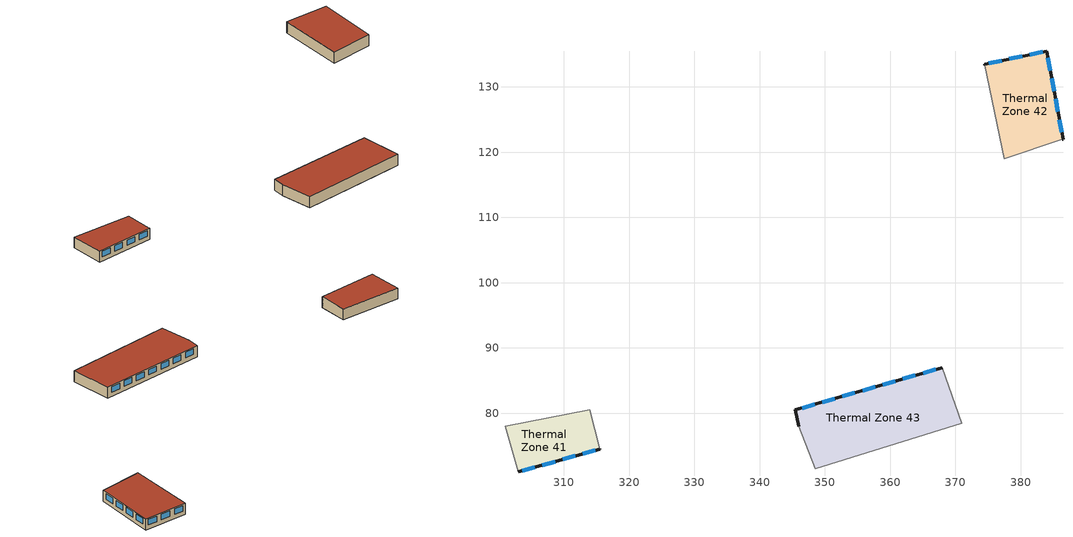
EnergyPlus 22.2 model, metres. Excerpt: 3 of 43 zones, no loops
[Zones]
Thermal Zone 41
 floor adiabatic (Interior Floor): 314,80.5 315.5,74.5 303,71 301,78 z4.88
 wall outside (ASHRAE 189.1-2009 ExtWall Mass ClimateZone 4): 303,71 315.5,74.5 315.48,74.57 z4.88:7.32
 wall adiabatic (Interior Wall): 315.48,74.57 314,80.5 301,78 303,71 z4.88:7.32
 window (ASHRAE 189.1-2009 ExtWindow ClimateZone 4-5): 303.64,71.18 305.56,71.72 / 312.94,73.78 314.86,74.32 / 309.84,72.91 311.76,73.45 / 306.74,72.05 308.66,72.59 z5.79:7.01
 roof outside (ASHRAE 189.1-2009 ExtRoof IEAD ClimateZone 2-5): 303,71 315.5,74.5 315.48,74.57 314,80.5 301,78 z7.32
Thermal Zone 42
 floor adiabatic (Interior Floor): 384,135.5 386.5,122 377.5,119 374.5,133.5 z4.88
 wall outside (ASHRAE 189.1-2009 ExtWall Mass ClimateZone 4): 386.42,121.97 386.5,122 384,135.5 374.5,133.5 374.54,133.32 z4.88:7.32
 wall adiabatic (Interior Wall): 374.54,133.32 377.5,119 386.42,121.97 z4.88:7.32
 window (ASHRAE 189.1-2009 ExtWindow ClimateZone 4-5): 385.14,129.35 384.77,131.32 / 384.55,132.51 384.19,134.48 / 385.73,126.18 385.36,128.15 / 386.31,123.02 385.95,124.99 / 377.08,134.04 375.12,133.63 / 383.38,135.37 381.42,134.96 / 380.23,134.71 378.27,134.29 z5.79:7.01
 roof outside (ASHRAE 189.1-2009 ExtRoof IEAD ClimateZone 2-5): 374.5,133.5 374.54,133.32 377.5,119 386.42,121.97 386.5,122 384,135.5 z7.32
Thermal Zone 43
 floor adiabatic (Interior Floor): 368,87 369.21,77.94 348.53,71.51 346,78 345.5,80.5 z4.88; 346,78 348.53,71.51 348.5,71.5 z4.88; 368,86.97 371,78.5 369.21,77.94 z4.88
 wall outside (ASHRAE 189.1-2009 ExtWall Mass ClimateZone 4): 368,87 345.5,80.5 346,78 z4.88:7.32
 wall adiabatic (Interior Wall): 346,78 348.5,71.5 371,78.5 368,87 z4.88:7.32
 window (ASHRAE 189.1-2009 ExtWindow ClimateZone 4-5): 354.62,83.13 352.7,82.58 / 348.43,81.35 346.51,80.79 / 351.53,82.24 349.6,81.69 / 360.8,84.92 358.88,84.37 / 363.9,85.81 361.97,85.26 / 357.71,84.03 355.79,83.47 / 366.99,86.71 365.07,86.15 z5.79:7.01
 roof outside (ASHRAE 189.1-2009 ExtRoof IEAD ClimateZone 2-5): 345.5,80.5 346,78 348.5,71.5 371,78.5 368,87 z7.32
[Building]
Building 1: North Axis {deg}=-0
[Site:Location]
Paris-Orly.AP: Latitude {deg}=48.7167; Longitude {deg}=2.3844; Time Zone {hr}=1; Elevation {m}=90
[SizingPeriod:DesignDay] Day of Month=21; Day Type=SummerDesignDay; Dry-Bulb Temperature Range Modifier Type=DefaultMultipliers; Barometric Pressure {Pa}=100248; Wind Direction {deg}=110; Rain Indicator=No; Snow Indicator=No; Daylight Saving Time Indicator=No; Solar Model Indicator=ASHRAETau; Begin Environment Reset Mode=FullResetAtBeginEnvironment
Name | Month | Maximum Dry-Bulb Temperature {C} | Daily Dry-Bulb Temperature Range {deltaC} | Humidity Condition Type | Wetbulb or DewPoint at Maximum Dry-Bulb {C} | Wind Speed {m/s} | ASHRAE Clear Sky Optical Depth for Beam Irradiance (taub) | ASHRAE Clear Sky Optical Depth for Diffuse Irradiance (taud) | Enthalpy at Maximum Dry-Bulb {J/kg}
Paris-Orly.AP Ann Clg .4% Condns DB=>MWB | 7 | 31.4 | 10.2 | Wetbulb | 20.2 | 3.6 | 0.419 | 2.249
Paris-Orly.AP Ann Clg .4% Condns DP=>MDB | 7 | 23.8 | 10.2 | Dewpoint | 19 | 3.6 | 0.419 | 2.249
Paris-Orly.AP Ann Clg .4% Condns Enth=>MDB | 7 | 29 | 10.2 | Enthalpy |  | 3.6 | 0.419 | 2.249 | 62300
Paris-Orly.AP Ann Clg .4% Condns WB=>MDB | 7 | 29 | 10.2 | Wetbulb | 21.4 | 3.6 | 0.419 | 2.249
Paris-Orly.AP March 2% Condns WB=>MCDB | 3 | 16 | 8.2 | Wetbulb | 12.5 | 4.1 | 0.392 | 2.231
Paris-Orly.AP March 5% Condns DB=>MCWB | 3 | 15.5 | 11.5 | Wetbulb | 10.8 | 4.1 | 0.392 | 2.231
Paris-Orly.AP May .4% Condns DB=>MCWB | 5 | 28.1 | 9.4 | Wetbulb | 18.9 | 3.8 | 0.417 | 2.222
Paris-Orly.AP May .4% Condns WB=>MCDB | 5 | 26.5 | 9.4 | Wetbulb | 20 | 3.8 | 0.417 | 2.222
Paris-Orly.AP May 2% Condns DB=>MCWB | 5 | 25.7 | 9.4 | Wetbulb | 17.2 | 3.8 | 0.417 | 2.222
Paris-Orly.AP May 2% Condns WB=>MCDB | 5 | 24.1 | 9.4 | Wetbulb | 18.2 | 3.8 | 0.417 | 2.222
Paris-Orly.AP May 5% Condns DB=>MCWB | 5 | 23.5 | 12.9 | Wetbulb | 16.1 | 3.8 | 0.417 | 2.222
Paris-Orly.AP November .4% Condns DB=>MCWB | 11 | 17.5 | 5.7 | Wetbulb | 14.4 | 3.6 | 0.347 | 2.388
Paris-Orly.AP November .4% Condns WB=>MCDB | 11 | 16.5 | 5.7 | Wetbulb | 15.3 | 3.6 | 0.347 | 2.388
Paris-Orly.AP November 2% Condns DB=>MCWB | 11 | 15.5 | 5.7 | Wetbulb | 13.4 | 3.6 | 0.347 | 2.388
Paris-Orly.AP November 2% Condns WB=>MCDB | 11 | 15.2 | 5.7 | Wetbulb | 13.7 | 3.6 | 0.347 | 2.388
Paris-Orly.AP November 5% Condns DB=>MCWB | 11 | 14.1 | 6.6 | Wetbulb | 12.3 | 3.6 | 0.347 | 2.388
Paris-Orly.AP October .4% Condns DB=>MCWB | 10 | 24.6 | 7.8 | Wetbulb | 17.4 | 3.5 | 0.375 | 2.363
Paris-Orly.AP October .4% Condns WB=>MCDB | 10 | 22.4 | 7.8 | Wetbulb | 18.2 | 3.5 | 0.375 | 2.363
Paris-Orly.AP October 2% Condns DB=>MCWB | 10 | 21.5 | 7.8 | Wetbulb | 16.6 | 3.5 | 0.375 | 2.363
Paris-Orly.AP October 2% Condns WB=>MCDB | 10 | 20.5 | 7.8 | Wetbulb | 17 | 3.5 | 0.375 | 2.363
Paris-Orly.AP October 5% Condns DB=>MCWB | 10 | 19.2 | 9.9 | Wetbulb | 15.3 | 3.5 | 0.375 | 2.363
Paris-Orly.AP September .4% Condns DB=>MCWB | 9 | 29.2 | 9.7 | Wetbulb | 19.2 | 3.4 | 0.381 | 2.365
Paris-Orly.AP September .4% Condns WB=>MCDB | 9 | 26.7 | 9.7 | Wetbulb | 20.2 | 3.4 | 0.381 | 2.365
Paris-Orly.AP September 2% Condns DB=>MCWB | 9 | 26.3 | 9.7 | Wetbulb | 17.8 | 3.4 | 0.381 | 2.365
Paris-Orly.AP September 2% Condns WB=>MCDB | 9 | 24 | 9.7 | Wetbulb | 18.8 | 3.4 | 0.381 | 2.365
Paris-Orly.AP September 5% Condns DB=>MCWB | 9 | 23.7 | 12.9 | Wetbulb | 17 | 3.4 | 0.381 | 2.365
[Material] Thermal Absorptance=0.9
Name | Roughness | Thickness {m} | Conductivity {W/m-K} | Density {kg/m3} | Specific Heat {J/kg-K} | Solar Absorptance | Visible Absorptance
1/2IN Gypsum | Smooth | 0.0127 | 0.16 | 784.9 | 830 | 0.4 | 0.4
1IN Stucco | Smooth | 0.0253 | 0.6918 | 1858 | 837 | 0.92 | 0.92
8IN Concrete HW | MediumRough | 0.2033 | 1.7296 | 2243 | 837 | 0.65 | 0.65
F16 Acoustic tile | MediumSmooth | 0.0191 | 0.06 | 368 | 590 | 0.3 | 0.3
G01a 19mm gypsum board | MediumSmooth | 0.019 | 0.16 | 800 | 1090 | 0.4 | 0.4
M11 100mm lightweight concrete | MediumRough | 0.1016 | 0.53 | 1280 | 840 | 0.5 | 0.5
Metal Decking | MediumSmooth | 0.0015 | 45.006 | 7680 | 418.4 | 0.6 | 0.6
Roof Insulation [21] | MediumRough | 0.2105 | 0.049 | 265 | 836.8 | 0.7 | 0.7
Roof Membrane | VeryRough | 0.0095 | 0.16 | 1121.29 | 1460 | 0.7 | 0.7
Wall Insulation [37] | MediumRough | 0.0681 | 0.0432 | 91 | 837 | 0.5 | 0.5
[Material:AirGap]
Name | Thermal Resistance {m2-K/W}
F04 Wall air space resistance | 0.15
F05 Ceiling air space resistance | 0.18
[WindowMaterial:Glazing]
Theoretical Glass [207]: Optical Data Type=SpectralAverage; Thickness {m}=0.003; Solar Transmittance at Normal Incidence=0.3311; Front Side Solar Reflectance at Normal Incidence=0.6189; Back Side Solar Reflectance at Normal Incidence=0; Visible Transmittance at Normal Incidence=0.44; Front Side Visible Reflectance at Normal Incidence=0.51; Back Side Visible Reflectance at Normal Incidence=0; Infrared Transmittance at Normal Incidence=0; Front Side Infrared Hemispherical Emissivity=0.9; Back Side Infrared Hemispherical Emissivity=0.9; Conductivity {W/m-K}=0.0133; Dirt Correction Factor for Solar and Visible Transmittance=1; Solar Diffusing=No
[Construction]
ASHRAE 189.1-2009 ExtRoof IEAD ClimateZone 2-5: Roof Membrane, Roof Insulation [21], Metal Decking
ASHRAE 189.1-2009 ExtWall Mass ClimateZone 4: 1IN Stucco, 8IN Concrete HW, Wall Insulation [37], 1/2IN Gypsum
ASHRAE 189.1-2009 ExtWindow ClimateZone 4-5: Theoretical Glass [207]
Interior Floor: F16 Acoustic tile, F05 Ceiling air space resistance, M11 100mm lightweight concrete
Interior Wall: G01a 19mm gypsum board, F04 Wall air space resistance, G01a 19mm gypsum board
[Zone] Multiplier=1; Part of Total Floor Area=Yes
Thermal Zone 41; Thermal Zone 42; Thermal Zone 43
[Space]
Name | Zone
Space 3 - 1 | Thermal Zone 41
Space 3 - 2 | Thermal Zone 42
Space 3 - 3 | Thermal Zone 43
